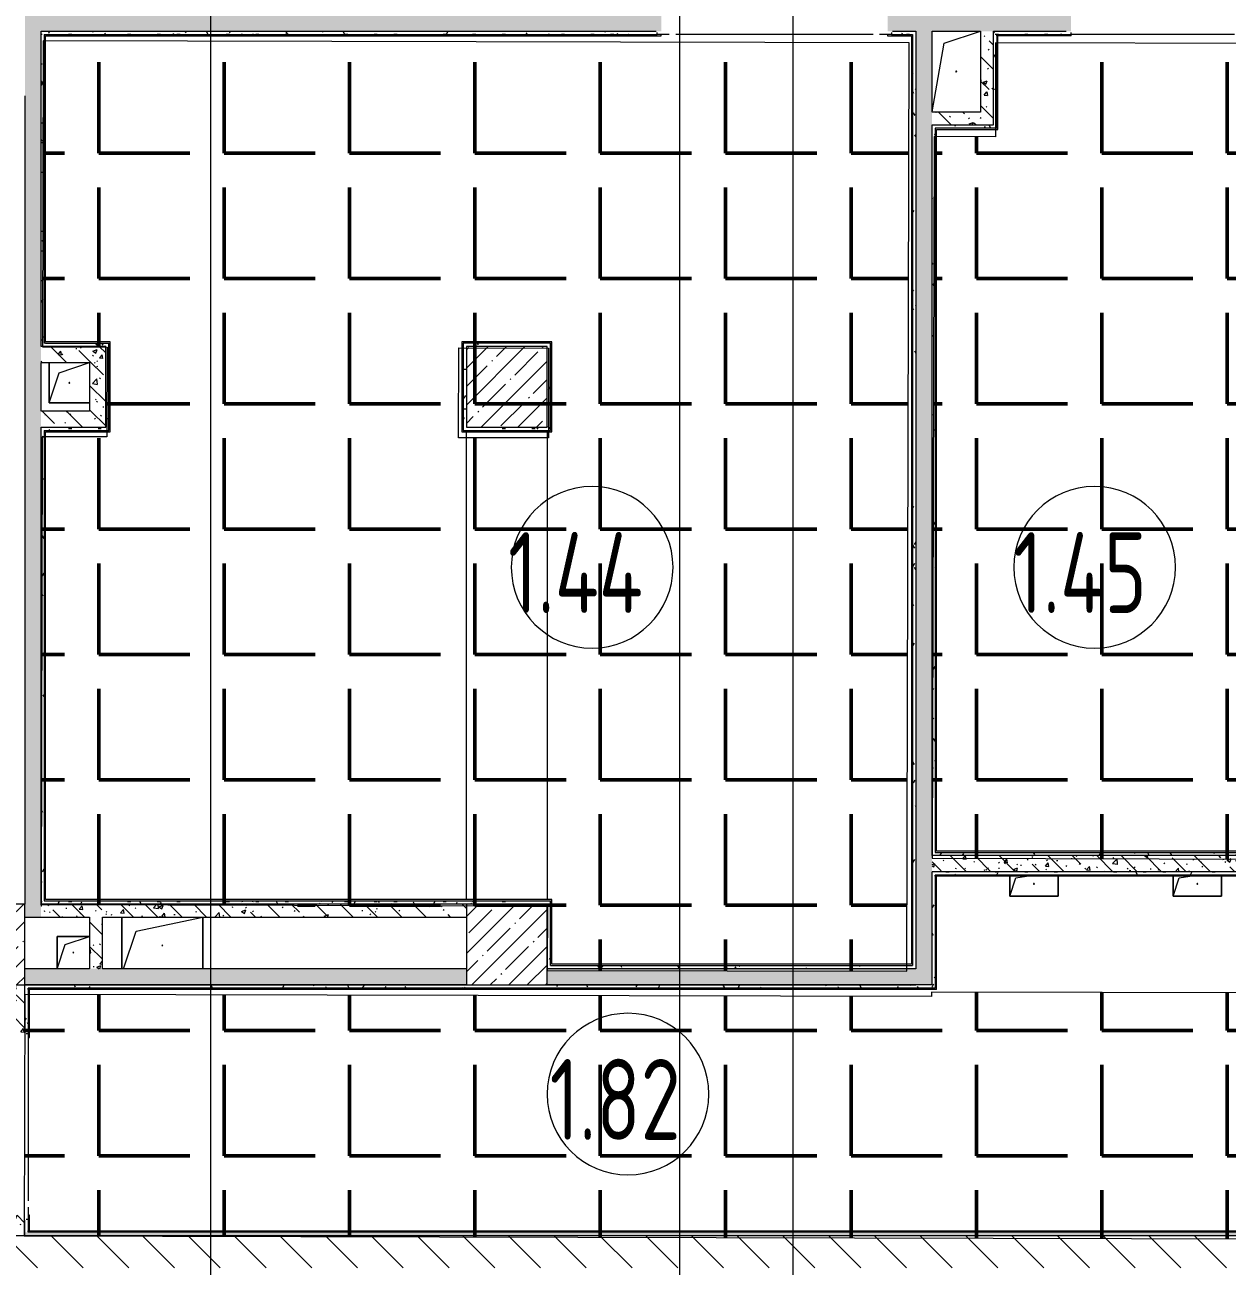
# Model space of a CAD drawing. Header units: millimetres. Extents: x -213547 to 415037, y -3642 to 106956.
# Drawn here: x 70875 to 78309, y 13274 to 20953 of the extents above; entities that cross this region are included whole.
import ezdxf

# ---------------------------------------------------------------- set-up
doc = ezdxf.new("R2010")
doc.units = ezdxf.units.MM
for name, color, linetype, lineweight in [('1144 Монтаж CF7', 152, 'Continuous', 50), ('A-AREA-BNDY', 7, 'Continuous', 5), ('A-AREA-IDEN', 7, 'Continuous', 9), ('A-FLOR', 7, 'Continuous', 9), ('A-GENM', 7, 'Continuous', 9), ('A-WALL', 7, 'Continuous', 5), ('I-WALL', 7, 'Continuous', 5), ('S-COLS', 7, 'Continuous', 9), ('S-COLS-1', 7, 'Continuous', 5), ('Оси', 7, 'Continuous', 9)]:
    doc.layers.add(name, color=color, linetype=linetype, lineweight=lineweight)
doc.layers.add('A-WALL-1', color=9, linetype='Continuous', lineweight=5, true_color=0x808080)
doc.layers.add('A-WALL-FNSH-1', color=9, linetype='Continuous', lineweight=5, true_color=0x808080)
doc.styles.add('СПДС', font='ГОСТ тип А.ttf', dxfattribs={"width": 0.9})
pattern_1 = [(135, (64.7, -136.06), (-150.8683, -150.8683), [213.36, -35.56, 7.112, -35.56]), (135, (64.7, 14.71), (-150.8683, -150.8683), []), (50, (64.7, -136.06), (255.05767, -22.3145), [26.67, -293.37]), (355, (64.7, -136.06), (-49.3404, 267.4791), [21.336, -234.696]), (100.451, (85.96, -137.92), (205.7195, 245.16356), [22.666, -249.326]), (46.184, (64.7, -64.94), (379.511, -58.86), [40.005, -440.055]), (96.636, (96.33, -69.85), (332.3634, 346.3991), [33.999, -373.989]), (351.184, (64.7, -64.94), (332.3669, 346.3953), [32.004, -352.044]), (21, (100.26, -82.72), (212.26017, -143.1711), [26.67, -293.37]), (326, (100.26, -82.72), (86.5224, 257.8632), [21.336, -234.696]), (71.451, (117.95, -94.65), (298.78395, 114.6901), [22.666, -249.326]), (37.5, (64.7, -136.06), (4.32385, 118.37751), [6.706, -225.146, 6.706, -231.546, -235.585]), (37.5, (64.7, -136.06), (4.32385, 118.37751), [-470.103, 6.706, -228.879]), (7.5, (64.7, -136.06), (93.54758, 140.2533), [6.706, -129.134, 6.706, -219.812, -89.789]), (7.5, (64.7, -136.06), (93.54758, 140.2533), [-362.356, 6.706, -83.083]), (327.5, (-14.6, -136.06), (189.82734, -8.02019), [6.706, -82.194, 6.706, -270.662, -368.046]), (327.5, (-14.6, -136.06), (189.82734, -8.02019), [-366.268, 6.706, -361.34]), (317.5, (-50.16, -136.06), (207.38114, 35.59764), [6.706, -108.864, 6.706, -177.495, -261.366]), (317.5, (-50.16, -136.06), (207.38114, 35.59764), [-299.771, 6.706, -254.66])]
pattern_2 = [(0, (64.7, -136.06), (243.84, 60.96), [20.117, -162.763, 20.117, -162.763, -975.36]), (0, (64.7, -136.06), (243.84, 60.96), [-365.76, 20.117, -345.643, 20.117, -162.763, -426.72]), (0, (64.7, -136.06), (243.84, 60.96), [-914.4, 20.117, -101.803, 20.117, -284.683]), (120, (156.14, -105.58), (-174.71291, 180.691634), [20.117, -162.763, 20.117, -162.763, -975.36]), (120, (156.14, -105.58), (-174.71291, 180.691634), [-365.76, 20.117, -345.643, 20.117, -162.763, -426.72]), (120, (156.14, -105.58), (-174.71291, 180.691634), [-914.4, 20.117, -101.803, 20.117, -284.683]), (240, (186.62, 16.34), (-69.12709, -241.651634), [20.117, -162.763, 20.117, -162.763, -975.36]), (240, (186.62, 16.34), (-69.12709, -241.651634), [-365.76, 20.117, -345.643, 20.117, -162.763, -426.72]), (240, (186.62, 16.34), (-69.12709, -241.651634), [-914.4, 20.117, -101.803, 20.117, -284.683])]
pattern_3 = [(0, (0, 0), (0, 775.335), [563.88, -211.455]), (90, (0, 0), (-775.335, 5e-14), [563.88, -211.455])]

# ---------------------------------------------------------------- blocks, each defined once
blk = doc.blocks.new('BSC_Колонна _Прямоугольная - 500х500-V91-Объем проектирования 1 этажа')
at = {"layer": 'S-COLS-1'}
h = blk.add_hatch(dxfattribs=at)
h.set_pattern_fill('FP_109', color=256, style=0, pattern_type=2)
h.set_pattern_definition([(45, (-70560, -15400), (-114.04925, 114.04925), []), (45, (-70445.95, -15400), (-114.04925, 114.04925), [201.613, -40.323, 6.706, -33.617])])
h.paths.add_polyline_path([(-222.9, -250), (250, -250), (250, 250), (-250, 250), (-250, -250)])
for p, q in [((250, 250), (-250, 250)), ((-250, 250), (-250, -250)), ((250, -250), (250, 250)), ((-250, -250), (250, -250))]:
    blk.add_line(p, q, dxfattribs=at)
blk = doc.blocks.new('BSC_Колонна _Прямоугольная - 500х500-V92-Объем проектирования 1 этажа')
at = {"layer": 'S-COLS-1'}
h = blk.add_hatch(dxfattribs=at)
h.set_pattern_fill('FP_110', color=256, style=0, pattern_type=2)
h.set_pattern_definition([(45, (-73790, -15400), (-114.04925, 114.04925), []), (45, (-73675.95, -15400), (-114.04925, 114.04925), [201.613, -40.323, 6.706, -33.617])])
h.paths.add_polyline_path([(250, -250), (250, 250), (-250, 250), (-250, -250), (157.5, -250)])
for p, q in [((250, 250), (-250, 250)), ((-250, 250), (-250, -250)), ((250, -250), (250, 250)), ((-250, -250), (250, -250))]:
    blk.add_line(p, q, dxfattribs=at)
blk = doc.blocks.new('GM_Отверстие прямоугольное _в плите_ - Отверстие-V130-Объем проектирования 1 этажа')
at = {"layer": 'A-GENM'}
for p, q in [((-150, -75), (-150, 47)), ((-150, 47), (-150, -75)), ((-150, -75), (-112.5, 37.5)), ((-112.5, 37.5), (-46, 47)), ((150, 47), (150, -75)), ((150, -75), (150, 47)), ((150, -75), (-150, -75)), ((-150, -75), (150, -75))]:
    blk.add_line(p, q, dxfattribs=at)
for start, end in [(360, 180), (180, 360)]:
    blk.add_arc((0, 0), 2.5, start, end, dxfattribs=at)
blk = doc.blocks.new('BSC_Колонна _Прямоугольная - 500х500-V133-Объем проектирования 1 этажа')
at = {"layer": 'S-COLS-1'}
h = blk.add_hatch(dxfattribs=at)
h.set_pattern_fill('FP_135', color=256, style=0, pattern_type=2)
h.set_pattern_definition([(45, (-73790, -18850), (-114.04925, 114.04925), []), (45, (-73675.95, -18850), (-114.04925, 114.04925), [201.613, -40.323, 6.706, -33.617])])
h.paths.add_polyline_path([(157.5, -250), (250, -250), (250, 250), (-250, 250), (-250, -250)])
for p, q in [((250, 250), (-250, 250)), ((-250, 250), (-250, -250)), ((250, -250), (250, 250)), ((-250, -250), (250, -250))]:
    blk.add_line(p, q, dxfattribs=at)
blk = doc.blocks.new('GM_Отверстие прямоугольное _в плите_ - Отверстие-V161-Объем проектирования 1 этажа')
at = {"layer": 'A-GENM'}
for p, q in [((-100, -100), (-100, 100)), ((-100, 100), (100, 100)), ((100, 100), (-100, 100)), ((-100, 100), (-100, -100)), ((-50, 50), (100, 100)), ((-100, -100), (-50, 50))]:
    blk.add_line(p, q, dxfattribs=at)
for start, end in [(360, 180), (180, 360)]:
    blk.add_arc((0, 0), 2.5, start, end, dxfattribs=at)
blk = doc.blocks.new('GM_Отверстие прямоугольное _в плите_ - Отверстие-21958087-Объем проектирования 1 этажа')
at = {"layer": 'A-GENM'}
for p, q in [((-250, -145), (-250, 175)), ((-250, 175), (-250, -145)), ((-162.5, 87.5), (250, 175)), ((250, 175), (250, -145)), ((250, -145), (250, 175)), ((-240, -145), (-162.5, 87.5))]:
    blk.add_line(p, q, dxfattribs=at)
for start, end in [(360, 180), (180, 360)]:
    blk.add_arc((0, 0), 2.5, start, end, dxfattribs=at)
blk = doc.blocks.new('GM_Отверстие прямоугольное _в плите_ - Отверстие-21606385-Объем проектирования 1 этажа')
at = {"layer": 'A-GENM'}
for p, q in [((-75, 175), (150, 250)), ((-149.7, -248.3), (-75, 175))]:
    blk.add_line(p, q, dxfattribs=at)
for start, end in [(360, 180), (180, 360)]:
    blk.add_arc((0, 0), 2.5, start, end, dxfattribs=at)
blk = doc.blocks.new('GM_Отверстие прямоугольное _в плите_ - Отверстие-V203-Объем проектирования 1 этажа')
at = {"layer": 'A-GENM'}
for p, q in [((-125, -125), (-125, 125)), ((-125, 125), (-125, -125)), ((-62.5, 62.5), (125, 125)), ((-125, -125), (-62.5, 62.5)), ((125, -125), (-125, -125)), ((-125, -125), (125, -125))]:
    blk.add_line(p, q, dxfattribs=at)
for start, end in [(360, 180), (180, 360)]:
    blk.add_arc((0, 0), 2.5, start, end, dxfattribs=at)
blk = doc.blocks.new('Марка_Помещения - Номер-25198446-Объем проектирования 1 этажа')
at = {"layer": 'A-AREA-IDEN'}
for start, end in [(360, 180), (180, 360)]:
    blk.add_arc((0, 0), 2.5, start, end, dxfattribs=at)

msp = doc.modelspace()

# ---------------------------------------------------------------- hatches: boundary and pattern name
at = {"layer": '1144 Монтаж CF7'}
h = msp.add_hatch(dxfattribs=at)
h.set_pattern_fill('ANGLE', color=256, scale=111)
h.set_pattern_definition(pattern_3)
h.paths.add_polyline_path([(76341.9, 20842.3), (70988.1, 20854.9), (70983.7, 18960.9), (71383.7, 18960), (71382.4, 18404), (70982.4, 18404.9), (70975.6, 15510.9), (74105.6, 15503.6), (74104.6, 15103.6), (76328.4, 15098.3)])
h = msp.add_hatch(dxfattribs=at)
h.set_pattern_fill('ANGLE', color=256, scale=111)
h.set_pattern_definition(pattern_3)
h.paths.add_polyline_path([(78601.9, 20837), (76877.6, 20841.1), (76876.3, 20261.1), (76496.6, 20262), (76486.1, 15798), (78590.1, 15793)])
h = msp.add_hatch(dxfattribs=at)
h.set_pattern_fill('ANGLE', color=256, scale=111)
h.set_pattern_definition(pattern_3)
h.paths.add_polyline_path([(81062.3, 14931.2), (81062.3, 14959.2), (79140.3, 14963.7), (79140.3, 14935.7), (78592.3, 14937), (78592.3, 14965), (76480.1, 14970), (76480.1, 14942), (70874.3, 14955.1), (70870.8, 13461.1), (86274.7, 13425), (86280.5, 15869), (85036.5, 15871.9), (85034.2, 14921.9)])
at = {"layer": 'I-WALL'}
h = msp.add_hatch(dxfattribs=at)
h.set_pattern_fill('FP_41', color=256, style=0, pattern_type=2)
h.set_pattern_definition(pattern_1)
h.paths.add_polyline_path([(78474.5, 20913.9), (78644.5, 20913.9), (78644.5, 21013.9), (78444.5, 21013.9), (78444.5, 20913.9)])
h.paths.add_polyline_path([(76239.5, 20913.9), (77344.5, 20913.9), (77344.5, 21013.9), (76209.5, 21013.9), (76209.5, 20913.9), (76234.5, 20913.9)])
h.paths.add_polyline_path([(70274.7, 20913.9), (70374.7, 20913.9), (70374.7, 21013.9), (70249.7, 21013.8), (70249.7, 20913.9)])
h.paths.add_polyline_path([(70874.7, 20913.9), (74809.5, 20913.9), (74809.5, 21013.9), (70874.7, 21013.9), (70874.7, 20928.2)])
h.paths.add_polyline_path([(69149.7, 20913.9), (69149.7, 21013.9), (68334.7, 21013.9), (68334.7, 20913.9), (69124.7, 20913.9)])
h = msp.add_hatch(dxfattribs=at)
h.set_pattern_fill('FP_41', color=256, style=0, pattern_type=2)
h.set_pattern_definition(pattern_1)
h.paths.add_polyline_path([(70974.7, 15433.9), (70974.7, 20913.9), (70874.7, 20913.9), (70874.7, 15433.9), (70917.6, 15433.9)])
h = msp.add_hatch(dxfattribs=at)
h.set_pattern_fill('FP_191', color=256, style=0, pattern_type=2)
h.set_pattern_definition(pattern_2)
h.paths.add_polyline_path([(70974.7, 18983.9), (70994.7, 18984.4), (70994.7, 20913.9), (70974.7, 20913.9), (70974.7, 19996.3)])
h = msp.add_hatch(dxfattribs=at)
h.set_pattern_fill('FP_191', color=256, style=0, pattern_type=2)
h.set_pattern_definition(pattern_2)
h.paths.add_polyline_path([(71394.7, 20893.9), (74784.5, 20893.9), (74784.5, 20905.9), (74779.5, 20905.9), (74779.5, 20913.9), (70994.7, 20913.9), (70994.8, 20893.9), (71015.6, 20893.9)])
h.paths.add_polyline_path([(76364.5, 20893.9), (76384.5, 20893.9), (76384.5, 20913.9), (76239.5, 20913.2), (76239.5, 20905.9), (76234.5, 20905.9), (76234.5, 20893.9), (76333.1, 20893.9)])
h = msp.add_hatch(dxfattribs=at)
h.set_pattern_fill('FP_191', color=256, style=0, pattern_type=2)
h.set_pattern_definition(pattern_2)
h.paths.add_polyline_path([(76384.5, 15133.9), (76384.5, 20893.9), (76364.5, 20893.9), (76364.5, 15133.9)])
h = msp.add_hatch(dxfattribs=at)
h.set_pattern_fill('FP_41', color=256, style=0, pattern_type=2)
h.set_pattern_definition(pattern_1)
h.paths.add_polyline_path([(76484.5, 15013.9), (76484.2, 20913.9), (76384.5, 20913.9), (76384.5, 15013.9)])
h = msp.add_hatch(dxfattribs=at)
h.set_pattern_fill('FP_41', color=256, style=0, pattern_type=2)
h.set_pattern_definition(pattern_1)
h.paths.add_polyline_path([(76864.2, 20413.9), (76864.2, 20913.9), (76784.2, 20913.9), (76784.2, 20413.9)])
h = msp.add_hatch(dxfattribs=at)
h.set_pattern_fill('FP_191', color=256, style=0, pattern_type=2)
h.set_pattern_definition(pattern_2)
h.paths.add_polyline_path([(78624.5, 20893.9), (78624.4, 20913.9), (78474.5, 20913.9), (78474.5, 20905.9), (78444.5, 20905.9), (78444.5, 20893.9), (78624.5, 20893.9)])
h.paths.add_polyline_path([(77106.8, 20893.9), (77344.5, 20893.9), (77344.5, 20905.9), (77314.5, 20905.9), (77314.5, 20913.9), (76864.2, 20913.9), (76864.2, 20893.9), (76884.5, 20893.9)])
h = msp.add_hatch(dxfattribs=at)
h.set_pattern_fill('FP_191', color=256, style=0, pattern_type=2)
h.set_pattern_definition(pattern_2)
h.paths.add_polyline_path([(76884.2, 20313.9), (76884.2, 20893.9), (76864.2, 20893.9), (76864.2, 20313.9)])
h = msp.add_hatch(dxfattribs=at)
h.set_pattern_fill('FP_41', color=256, style=0, pattern_type=2)
h.set_pattern_definition(pattern_1)
h.paths.add_polyline_path([(76504.5, 20333.9), (76864.2, 20333.9), (76864.2, 20413.9), (76484.5, 20413.9), (76484.5, 20333.9), (76500.5, 20333.9)])
h = msp.add_hatch(dxfattribs=at)
h.set_pattern_fill('FP_191', color=256, style=0, pattern_type=2)
h.set_pattern_definition(pattern_2)
h.paths.add_polyline_path([(76863.5, 20313.9), (76864.2, 20313.9), (76864.2, 20333.9), (76484.5, 20333.9), (76484.5, 20313.9), (76784.2, 20313.9)])
h = msp.add_hatch(dxfattribs=at)
h.set_pattern_fill('FP_191', color=256, style=0, pattern_type=2)
h.set_pattern_definition(pattern_2)
h.paths.add_polyline_path([(76484.5, 15833.9), (76504.5, 15834), (76504.5, 20313.9), (76484.5, 20313.9), (76484.5, 16816.4)])
h = msp.add_hatch(dxfattribs=at)
h.set_pattern_fill('FP_191', color=256, style=0, pattern_type=2)
h.set_pattern_definition(pattern_2)
h.paths.add_polyline_path([(70974.7, 18963.9), (71374.7, 18963.9), (71373.9, 18983.9), (70974.7, 18983.9)])
h = msp.add_hatch(dxfattribs=at)
h.set_pattern_fill('FP_191', color=256, style=0, pattern_type=2)
h.set_pattern_definition(pattern_2)
h.paths.add_polyline_path([(71394.7, 18463.9), (71394.7, 18983.9), (71374.7, 18983.9), (71374.7, 18463.9)])
h = msp.add_hatch(dxfattribs=at)
h.set_pattern_fill('FP_191', color=256, style=0, pattern_type=2)
h.set_pattern_definition(pattern_2)
h.paths.add_polyline_path([(73584.7, 18963.9), (74104.7, 18963.9), (74103.9, 18983.9), (73584.7, 18983.9)])
h = msp.add_hatch(dxfattribs=at)
h.set_pattern_fill('FP_191', color=256, style=0, pattern_type=2)
h.set_pattern_definition(pattern_2)
h.paths.add_polyline_path([(74104.7, 18463.9), (74124.7, 18463.9), (74124.7, 18983.9), (74104.7, 18983.9), (74104.7, 18936.3)])
h = msp.add_hatch(dxfattribs=at)
h.set_pattern_fill('FP_41', color=256, style=0, pattern_type=2)
h.set_pattern_definition(pattern_1)
h.paths.add_polyline_path([(70994.7, 18863.9), (71274.7, 18863.9), (71274.7, 18963.9), (70974.7, 18963.9), (70974.7, 18863.9), (70979.8, 18863.9)])
h = msp.add_hatch(dxfattribs=at)
h.set_pattern_fill('FP_41', color=256, style=0, pattern_type=2)
h.set_pattern_definition(pattern_1)
h.paths.add_polyline_path([(71374.7, 18563.9), (71374.7, 18963.9), (71274.7, 18963.9), (71274.7, 18563.9)])
h = msp.add_hatch(dxfattribs=at)
h.set_pattern_fill('FP_191', color=256, style=0, pattern_type=2)
h.set_pattern_definition(pattern_2)
h.paths.add_polyline_path([(73604.7, 18443.9), (73604.7, 18963.9), (73584.7, 18963.9), (73584.7, 18443.9)])
h = msp.add_hatch(dxfattribs=at)
h.set_pattern_fill('FP_41', color=256, style=0, pattern_type=2)
h.set_pattern_definition(pattern_1)
h.paths.add_polyline_path([(71274.7, 18463.9), (71374.7, 18463.9), (71374.7, 18563.9), (70974.7, 18563.9), (70974.7, 18463.9), (71024.7, 18463.9)])
h = msp.add_hatch(dxfattribs=at)
h.set_pattern_fill('FP_191', color=256, style=0, pattern_type=2)
h.set_pattern_definition(pattern_2)
h.paths.add_polyline_path([(70994.7, 15533.9), (70994.7, 18463.9), (70974.7, 18463.9), (70974.7, 15533.9)])
h = msp.add_hatch(dxfattribs=at)
h.set_pattern_fill('FP_191', color=256, style=0, pattern_type=2)
h.set_pattern_definition(pattern_2)
h.paths.add_polyline_path([(71015.6, 18443.9), (71394.7, 18443.9), (71394.7, 18463.9), (70994.7, 18463.9), (70994.8, 18443.9)])
h = msp.add_hatch(dxfattribs=at)
h.set_pattern_fill('FP_191', color=256, style=0, pattern_type=2)
h.set_pattern_definition(pattern_2)
h.paths.add_polyline_path([(74104.7, 18443.9), (74124.7, 18443.9), (74124.7, 18463.9), (73604.7, 18463.9), (73604.7, 18443.9), (74012.2, 18443.9)])
h = msp.add_hatch(dxfattribs=at)
h.set_pattern_fill('FP_191', color=256, style=0, pattern_type=2)
h.set_pattern_definition(pattern_2)
h.paths.add_polyline_path([(78644.5, 15813.9), (78644.5, 15833.9), (76484.5, 15833.9), (76484.5, 15813.9), (78624.5, 15813.9)])
h = msp.add_hatch(dxfattribs=at)
h.set_pattern_fill('FP_41', color=256, style=0, pattern_type=2)
h.set_pattern_definition(pattern_1)
h.paths.add_polyline_path([(76484.5, 15713.9), (78644.5, 15713.9), (78644.5, 15813.9), (76484.5, 15813.9), (76484.5, 15756.4)])
h = msp.add_hatch(dxfattribs=at)
h.set_pattern_fill('FP_191', color=256, style=0, pattern_type=2)
h.set_pattern_definition(pattern_2)
h.paths.add_polyline_path([(76484.5, 15693.9), (78624.7, 15693.9), (78624.7, 15713.9), (76484.5, 15713.9)])
h = msp.add_hatch(dxfattribs=at)
h.set_pattern_fill('FP_191', color=256, style=0, pattern_type=2)
h.set_pattern_definition(pattern_2)
h.paths.add_polyline_path([(76504.5, 14993.9), (76504.5, 15693.9), (76484.5, 15693.7), (76484.5, 14993.9)])
h = msp.add_hatch(dxfattribs=at)
h.set_pattern_fill('FP_191', color=256, style=0, pattern_type=2)
h.set_pattern_definition(pattern_2)
h.paths.add_polyline_path([(74012.2, 15513.9), (74104.7, 15513.9), (74104.7, 15533.9), (70974.7, 15533.9), (70974.7, 15513.9), (73604.7, 15513.9)])
h = msp.add_hatch(dxfattribs=at)
h.set_pattern_fill('FP_41', color=256, style=0, pattern_type=2)
h.set_pattern_definition(pattern_1)
h.paths.add_polyline_path([(70994.7, 15433.9), (73604.7, 15433.9), (73604.7, 15513.9), (70974.7, 15513.9), (70974.7, 15433.9), (70981, 15433.9)])
h = msp.add_hatch(dxfattribs=at)
h.set_pattern_fill('FP_191', color=256, style=0, pattern_type=2)
h.set_pattern_definition(pattern_2)
h.paths.add_polyline_path([(74124.7, 15133.9), (74124.7, 15533.9), (74104.7, 15533.9), (74104.7, 15133.9)])
h = msp.add_hatch(dxfattribs=at)
h.set_pattern_fill('FP_41', color=256, style=0, pattern_type=2)
h.set_pattern_definition(pattern_1)
h.paths.add_polyline_path([(71354.7, 15113.9), (71354.7, 15433.9), (71274.7, 15433.9), (71274.7, 15113.9)])
h = msp.add_hatch(dxfattribs=at)
h.set_pattern_fill('FP_191', color=256, style=0, pattern_type=2)
h.set_pattern_definition(pattern_2)
h.paths.add_polyline_path([(76075.2, 15113.9), (76384.5, 15113.9), (76384.5, 15133.9), (74104.7, 15133.9), (74104.7, 15113.9), (75080, 15113.9)])
h = msp.add_hatch(dxfattribs=at)
h.set_pattern_fill('FP_41', color=256, style=0, pattern_type=2)
h.set_pattern_definition(pattern_1)
h.paths.add_polyline_path([(76364.5, 15013.9), (76384.5, 15013.9), (76384.5, 15113.9), (74104.7, 15113.9), (74104.7, 15013.9), (76075.2, 15013.9)])
h.paths.add_polyline_path([(70894.7, 15013.9), (73604.7, 15013.9), (73604.7, 15113.9), (70874.7, 15113.9), (70874.7, 15013.9)])
h = msp.add_hatch(dxfattribs=at)
h.set_pattern_fill('FP_41', color=256, style=0, pattern_type=2)
h.set_pattern_definition(pattern_1)
h.paths.add_polyline_path([(70820.4, 13463.9), (70874.7, 13463.9), (70874.7, 13588.9), (70774.7, 13588.9), (70774.7, 13463.9), (70794.7, 13463.9)])
h.paths.add_polyline_path([(70874.7, 14688.9), (70874.7, 15013.9), (70774.7, 15013.9), (70774.7, 14688.9)])
h = msp.add_hatch(dxfattribs=at)
h.set_pattern_fill('FP_191', color=256, style=0, pattern_type=2)
h.set_pattern_definition(pattern_2)
h.paths.add_polyline_path([(76484.5, 14993.9), (76484.5, 15013.9), (70874.7, 15013.9), (70874.7, 14993.9), (76384.5, 14993.9)])
h = msp.add_hatch(dxfattribs=at)
h.set_pattern_fill('FP_191', color=256, style=0, pattern_type=2)
h.set_pattern_definition(pattern_2)
h.paths.add_polyline_path([(70894.7, 13483.9), (70894.7, 13563.9), (70882.7, 13563.9), (70882.7, 13558.9), (70874.7, 13558.9), (70874.7, 13483.9)])
h.paths.add_polyline_path([(70894.7, 14713.9), (70894.7, 14993.9), (70874.7, 14993.9), (70875.1, 14718.9), (70882.7, 14718.9), (70882.7, 14713.9)])
h = msp.add_hatch(dxfattribs=at)
h.set_pattern_fill('FP_23', color=256, style=0, pattern_type=2)
h.set_pattern_definition([(135, (64.7, -136.06), (-141.42136, -141.42136), [])])
h.paths.add_polyline_path([(77344.5, 13263.9), (84764.7, 13263.9), (84764.7, 13463.9), (68714.7, 13463.9), (68714.7, 13263.9), (77286.3, 13263.9)])
h = msp.add_hatch(dxfattribs=at)
h.set_pattern_fill('FP_191', color=256, style=0, pattern_type=2)
h.set_pattern_definition(pattern_2)
h.paths.add_polyline_path([(85174.7, 13463.9), (85174.7, 13471.9), (85204.7, 13471.9), (85204.7, 13483.9), (70874.7, 13483.9), (70874.7, 13463.9), (85104.7, 13463.9)])
h.paths.add_polyline_path([(86314.7, 13463.9), (86334.7, 13463.9), (86334.7, 13483.9), (86154.7, 13483.9), (86154.7, 13471.9), (86184.7, 13471.9), (86184.7, 13463.9)])

# ---------------------------------------------------------------- linework, layer by layer
at = {"layer": 'A-AREA-BNDY', "flags": 128}
for points in [[(76341.9, 20842.3), (70988.1, 20854.9), (70983.7, 18960.9), (71383.7, 18960), (71382.4, 18404), (70982.4, 18404.9), (70975.6, 15510.9), (74105.6, 15503.6), (74104.6, 15103.6), (76328.4, 15098.3)], [(78601.9, 20837), (76877.6, 20841.1), (76876.3, 20261.1), (76496.6, 20262), (76486.1, 15798), (78590.1, 15793)], [(73557.7, 18954.9), (74113.7, 18953.5), (74112.4, 18397.6), (73556.4, 18398.9)], [(81062.3, 14931.2), (81062.3, 14959.2), (79140.3, 14963.7), (79140.3, 14935.7), (78592.3, 14937), (78592.3, 14965), (76480.1, 14970), (76480.1, 14942), (70874.3, 14955.1), (70870.8, 13461.1), (86274.7, 13425), (86280.5, 15869), (85036.5, 15871.9), (85034.2, 14921.9)]]:
    msp.add_lwpolyline(points, close=True, dxfattribs=at)
at = {"layer": 'A-FLOR'}
for p, q in [((74784.5, 20893.9), (74784.5, 20905.9)), ((74859.5, 20893.9), (74809.5, 20893.9)), ((76119.5, 20893.9), (74899.5, 20893.9)), ((76233.5, 20893.9), (76159.5, 20893.9)), ((76233.5, 20905.9), (76233.5, 20893.9)), ((77344.5, 20893.9), (77344.5, 20905.9)), ((78354.5, 20893.9), (77344.5, 20893.9)), ((73604.7, 15541.9), (73604.7, 18435.9)), ((74104.7, 18436.2), (74104.7, 15541.9)), ((70882.7, 14713.9), (70894.7, 14713.9)), ((70894.7, 14696.4), (70894.7, 13678.9)), ((70894.7, 13638.9), (70894.7, 13588.9)), ((70894.7, 13563.9), (70882.7, 13563.9))]:
    msp.add_line(p, q, dxfattribs=at)
at = {"layer": 'A-WALL'}
for p, q in [((70994.7, 20893.9), (74784.5, 20893.9)), ((70994.7, 20893.9), (70994.7, 18983.9)), ((76234.5, 20893.9), (76364.5, 20893.9)), ((76364.5, 20893.9), (76364.5, 15133.9)), ((76884.2, 20893.9), (77344.5, 20893.9)), ((76864.2, 20313.9), (76504.5, 20313.9)), ((76504.5, 20313.9), (76504.5, 15833.9)), ((70994.7, 18443.9), (71394.7, 18443.9)), ((70994.7, 18443.9), (70994.7, 15533.9)), ((76504.5, 15833.9), (78624.5, 15833.9)), ((78624.7, 15693.9), (76504.5, 15693.9)), ((70994.7, 15533.9), (74124.7, 15533.9)), ((74124.7, 15133.9), (74124.7, 15533.9)), ((74124.7, 15133.9), (76364.5, 15133.9)), ((76484.5, 14993.9), (70894.7, 14993.9)), ((85204.7, 13483.9), (70894.7, 13483.9))]:
    msp.add_line(p, q, dxfattribs=at)
at = {"layer": 'A-WALL-1'}
for p, q in [((70974.7, 18963.9), (70974.7, 20913.9)), ((70974.7, 20913.9), (74779.5, 20913.9)), ((76234.5, 20905.9), (76234.5, 20893.9)), ((76239.5, 20913.9), (76384.5, 20913.9)), ((76384.5, 20913.9), (76384.5, 15113.9)), ((76484.5, 20413.9), (76484.5, 20913.9)), ((76484.5, 20913.9), (76784.2, 20913.9)), ((76784.2, 20913.9), (76784.2, 20413.9)), ((76864.2, 20913.9), (77314.5, 20913.9)), ((76864.2, 20333.9), (76864.2, 20913.9)), ((76884.2, 20885.9), (76884.2, 20893.9)), ((70874.7, 20513.9), (70874.7, 15513.9)), ((76784.2, 20413.9), (76484.5, 20413.9)), ((76484.5, 15813.9), (76484.5, 20333.9)), ((76484.5, 20333.9), (76864.2, 20333.9)), ((71002.7, 18983.9), (70994.7, 18983.9)), ((71394.7, 18443.9), (71394.7, 18983.9)), ((74124.7, 18983.9), (73584.7, 18983.9)), ((73584.7, 18983.9), (73584.7, 18443.9)), ((74124.7, 18443.9), (74124.7, 18983.9)), ((71374.7, 18963.9), (70974.7, 18963.9)), ((71374.7, 18463.9), (71374.7, 18963.9)), ((70974.7, 18563.9), (70974.7, 18863.9)), ((70974.7, 18863.9), (71274.7, 18863.9)), ((71274.7, 18863.9), (71274.7, 18563.9)), ((71274.7, 18563.9), (70974.7, 18563.9)), ((70974.7, 15513.9), (70974.7, 18463.9)), ((70974.7, 18463.9), (71374.7, 18463.9)), ((73584.7, 18443.9), (74124.7, 18443.9)), ((78644.5, 15813.9), (76484.5, 15813.9)), ((76484.5, 15013.9), (76484.5, 15713.9)), ((78644.7, 15713.9), (76484.5, 15713.9)), ((76504.5, 15685.9), (76504.5, 15693.9)), ((73604.7, 15513.9), (70974.7, 15513.9)), ((70874.7, 15433.9), (71274.7, 15433.9)), ((71274.7, 15433.9), (71274.7, 15113.9)), ((71354.7, 15113.9), (71354.7, 15433.9)), ((71354.7, 15433.9), (73604.7, 15433.9)), ((71274.7, 15113.9), (70874.7, 15113.9)), ((73604.7, 15113.9), (71354.7, 15113.9)), ((76384.5, 15113.9), (74104.7, 15113.9)), ((70874.7, 15013.9), (73604.7, 15013.9)), ((70874.7, 14718.9), (70874.7, 15013.9)), ((73604.7, 15013.9), (70874.7, 15013.9)), ((70894.7, 14985.9), (70894.7, 14993.9)), ((74104.7, 15013.9), (76384.5, 15013.9)), ((76484.5, 15013.9), (74104.7, 15013.9)), ((70874.7, 13463.9), (70874.7, 13558.9)), ((66624.7, 13463.9), (85174.7, 13463.9)), ((70894.7, 13483.9), (70894.7, 13491.9))]:
    msp.add_line(p, q, dxfattribs=at)
at = {"layer": 'A-WALL-FNSH-1'}
for p, q in [((74809.5, 20893.9), (74784.5, 20893.9)), ((74809.5, 20885.9), (74809.5, 20893.9)), ((76209.5, 20893.9), (76209.5, 20885.9)), ((76234.5, 20893.9), (76233.5, 20893.9)), ((77344.5, 20885.9), (77344.5, 20893.9)), ((71002.7, 20885.9), (74809.5, 20885.9)), ((71002.7, 18991.9), (71002.7, 20885.9)), ((76209.5, 20885.9), (76356.5, 20885.9)), ((76356.5, 20885.9), (76356.5, 15141.9)), ((76884.2, 20885.9), (76884.2, 20313.9)), ((77344.5, 20885.9), (76884.2, 20885.9)), ((76892.2, 20305.9), (76892.2, 20885.9)), ((76512.5, 20305.9), (76892.2, 20305.9)), ((76512.5, 15841.9), (76512.5, 20305.9)), ((76884.2, 20313.9), (76864.2, 20313.9)), ((71402.7, 18991.9), (71002.7, 18991.9)), ((71002.7, 18983.9), (71394.7, 18983.9)), ((71402.7, 18435.9), (71402.7, 18991.9)), ((74132.7, 18991.9), (73576.7, 18991.9)), ((73576.7, 18991.9), (73576.7, 18435.9)), ((74132.7, 18435.9), (74132.7, 18991.9)), ((71002.7, 18435.9), (71402.7, 18435.9)), ((71002.7, 15541.9), (71002.7, 18435.9)), ((73576.7, 18435.9), (74132.7, 18435.9)), ((78616.5, 15841.9), (76512.5, 15841.9)), ((76504.5, 15685.9), (76504.5, 14993.9)), ((78616.7, 15685.9), (76504.5, 15685.9)), ((76512.5, 14985.9), (76512.5, 15685.9)), ((74132.7, 15541.9), (71002.7, 15541.9)), ((74132.7, 15141.9), (74132.7, 15541.9)), ((76356.5, 15141.9), (74132.7, 15141.9)), ((70894.7, 14985.9), (70894.7, 14696.4)), ((76512.5, 14985.9), (70894.7, 14985.9)), ((70902.7, 14688.9), (70902.7, 14985.9)), ((76504.5, 14993.9), (76484.5, 14993.9)), ((70894.7, 14688.9), (70902.7, 14688.9)), ((70894.7, 13588.9), (70894.7, 13491.9)), ((70902.7, 13588.9), (70894.7, 13588.9)), ((70902.7, 13491.9), (70902.7, 13588.9)), ((70894.7, 13491.9), (85204.7, 13491.9))]:
    msp.add_line(p, q, dxfattribs=at)
at = {"layer": 'Оси'}
for points in [[(75624.7, -2042.3), (75624.7, 2957.7), (75624.7, 22442), (75624.7, 27442)], [(72024.7, -2042.3), (72024.7, 2957.7), (72024.7, 22262), (72024.7, 27262)], [(74924.7, -2042.3), (74924.7, 2957.7), (74924.7, 22262), (74924.7, 27262)]]:
    msp.add_lwpolyline(points, dxfattribs=at)

# ---------------------------------------------------------------- block references
at = {"layer": 'A-AREA-IDEN', "xscale": 199.9999999999999, "yscale": 199.9999999999999, "zscale": 199.9999999999999}
for p in [(74382.6, 17597.6), (77489.3, 17597.6), (74604, 14338.6)]:
    msp.add_blockref('Марка_Помещения - Номер-25198446-Объем проектирования 1 этажа', p, dxfattribs=at)
at = {"layer": 'A-GENM'}
for name, p in [('GM_Отверстие прямоугольное _в плите_ - Отверстие-21606385-Объем проектирования 1 этажа', (76634.2, 20663.9)), ('GM_Отверстие прямоугольное _в плите_ - Отверстие-V203-Объем проектирования 1 этажа', (71149.7, 18738.9)), ('GM_Отверстие прямоугольное _в плите_ - Отверстие-V130-Объем проектирования 1 этажа', (77114.5, 15638.9)), ('GM_Отверстие прямоугольное _в плите_ - Отверстие-V130-Объем проектирования 1 этажа', (78124.5, 15638.9)), ('GM_Отверстие прямоугольное _в плите_ - Отверстие-21958087-Объем проектирования 1 этажа', (71724.7, 15258.9)), ('GM_Отверстие прямоугольное _в плите_ - Отверстие-V161-Объем проектирования 1 этажа', (71174.7, 15213.9))]:
    msp.add_blockref(name, p, dxfattribs=at)
at = {"layer": 'S-COLS'}
for name, p in [('BSC_Колонна _Прямоугольная - 500х500-V133-Объем проектирования 1 этажа', (73854.7, 18713.9)), ('BSC_Колонна _Прямоугольная - 500х500-V91-Объем проектирования 1 этажа', (70624.7, 15263.9)), ('BSC_Колонна _Прямоугольная - 500х500-V92-Объем проектирования 1 этажа', (73854.7, 15263.9))]:
    msp.add_blockref(name, p, dxfattribs=at)

# ---------------------------------------------------------------- texts
at = {"layer": 'A-AREA-IDEN', "char_height": 500, "attachment_point": 1, "style": 'СПДС'}
for s, insert, width in [('1.44', (73862.8, 17814.7), 1298.734), ('1.45', (76987.6, 17814.7), 1255.443), ('1.82', (74120.2, 14555.7), 1212.151)]:
    msp.add_mtext(s, dxfattribs=dict(at, insert=insert, width=width))

doc.saveas('drawing.dxf')
